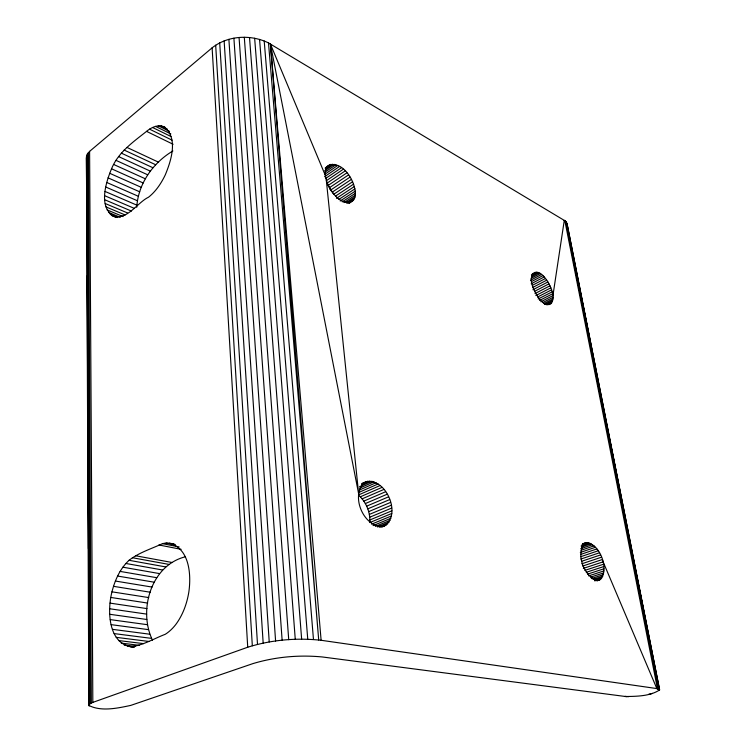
<?xml version="1.0" encoding="UTF-8"?>
<svg xmlns="http://www.w3.org/2000/svg" width="746" height="746" viewBox="0 0 746 746"><rect width="100%" height="100%" fill="white"/><g stroke="black" fill="none" stroke-linecap="round" stroke-linejoin="round"><path stroke-width="1.12" d="M596.987 580.882C612.96 574.849 598.963 537.12 582.579 543.843M382.539 526.844C404.379 516.652 384.367 471.789 362.043 483.427M567.156 225.497L566.494 222.429L564.853 220.741L268.495 42.923C250.815 34.185 227.8 35.454 212.116 47.819L89.604 151.373L87.45 153.844L86.377 158.012L86.909 223.53M380.143 485.515L358.416 495.008C366.1 501.816 370.473 512.297 369.839 522.554L391.79 513.472M552.982 298.978C555.434 290.735 538.043 260.074 531.488 277.624C528.765 285.942 546.743 317.134 552.982 298.978L543.899 303.585M327.214 166.638C318.561 178.63 341.612 213.748 354.49 198.539C359.302 184.682 340.717 154.86 325.321 167.934M152.501 640.199C138.15 610.685 150.655 565.757 185.036 556.861M136.751 207.257C138.131 183.768 152.902 162.861 172.876 150.972M134.131 647.136C108.067 645.682 107.004 611.011 111.965 591.83C114.912 580.155 120.087 568.583 129.058 560.302C138.887 552.6 151.261 548.87 162.46 543.657C166.255 542.631 170.2 543.116 173.958 544.058M115.462 217.245C97.623 208.628 105.634 183.031 111.546 168.801C118.185 152.361 133.198 141.954 146.561 131.371C151.615 127.09 159.271 123.631 165.5 127.566M88.839 705.427L90.173 703.609L92.83 702.396L247.728 647.23C271.302 639.835 296.572 637.625 321.116 640.282L657.468 688.661L659.623 689.938C650.008 696.251 636.86 696.363 625.53 696.512L322.384 656.974C299.146 654.727 275.302 656.853 252.931 663.604L130.755 705.399C117.495 708.215 101.167 711.824 88.839 705.427L86.433 156.585M582.645 566.074L602.162 559.584L656.844 688.567L658.438 688.903L565.794 221.543L564.274 220.396L552.926 295.621L540.85 301.766M585.834 542.715C574.122 551.695 584.724 580.108 599.187 580.183M326.655 166.759L329.49 164.819M325.237 168.223L330.888 164.353M325.853 168.699L332.436 164.176M324.706 170.75L334.105 164.316M324.594 172.457L335.877 164.745M324.557 174.443L337.705 165.463M324.547 176.699L339.579 166.461M325.489 178.564L341.463 167.729M326.412 180.672L343.319 169.23M327.28 182.994L345.137 170.946M346.871 172.848L328.072 185.502L333.732 194.268L352.578 181.763M329.704 187.526L348.513 174.918M331.205 189.689L350.023 177.119M332.548 191.946L351.385 179.413M335.663 195.993L353.585 184.141M336.446 198.333L354.387 186.509M338.908 199.387L354.975 188.831M340.204 200.991L355.338 191.069M342.218 201.858L355.478 193.186M343.999 202.586L355.376 195.163M346.508 202.52L355.049 196.953M346.89 203.49L354.49 198.539M348.951 202.987L353.707 199.891M348.914 203.462L352.718 200.991M532.327 273.847L535.33 272.253M531.413 274.854L536.43 272.206M531.6 275.591L537.614 272.411M531.861 276.57L538.873 272.868M531.171 278.314L540.179 273.568M530.509 280.282L541.521 274.491M531.851 281.41L542.864 275.638M531.189 283.788L544.198 276.98M532.495 285.28L545.503 278.491M532.737 287.452L546.753 280.16M532.914 289.746L547.937 281.951M535.003 291.099L549.028 283.844M534.985 293.57L550.016 285.811M535.842 295.556L550.884 287.816M537.568 297.029L551.62 289.83M538.146 299.015L552.217 291.817M539.572 300.424L552.646 293.756M542.957 302.484L553.038 297.365M544.673 304.517L552.758 300.433M546.296 304.76L552.366 301.701M547.769 304.797L551.816 302.755M549.093 304.61L551.117 303.594M366.193 481.58C348.531 493.32 363.955 529.986 384.647 525.986M361.801 483.856L368.011 481.105M361.661 484.648L369.951 480.974M359.535 486.7L371.956 481.207M359.525 488.182L374.016 481.795M359.535 490.001L376.087 482.718M358.481 492.584L378.138 483.967M360.337 496.808L382.073 487.352M362.146 498.85L383.892 489.441M363.824 501.116L385.579 491.745M365.335 503.569L387.109 494.234M366.659 506.161L388.461 496.864M367.778 508.865L389.599 499.615M368.683 511.635L390.522 502.422M369.345 514.432L391.212 505.256M369.764 517.211L391.659 508.063M369.932 519.934L391.846 510.823M371.583 524.168L391.464 515.971M373.084 525.613L390.895 518.293M375.397 526.406L390.083 520.4M377.476 526.965L389.03 522.247M379.35 527.236L387.761 523.813M381.029 527.208L386.297 525.063M582.533 543.965L584.696 543.209M582.738 544.02L587.074 542.519M581.889 544.86L588.389 542.612M581.106 545.997L589.76 543.004M581.451 547.032L591.177 543.685M580.724 548.72L592.613 544.636M581.069 550.287L594.04 545.848M580.304 552.469L595.439 547.294M580.575 554.483L596.791 548.963M580.78 556.693L598.078 550.828M580.882 559.052L599.271 552.851M581.964 561.188L600.362 555.005M581.833 563.78L601.332 557.262M583.307 568.405L602.843 561.934M584.892 570.373L603.365 564.284M586.309 572.294L603.71 566.587M587.559 574.15L603.887 568.816M588.631 575.903L603.887 570.932M590.608 577.152L603.71 572.909M591.336 578.588L603.355 574.709M592.977 579.474L602.824 576.304M594.469 580.136L602.134 577.665M594.711 580.892L601.285 578.784M597.005 580.677L600.297 579.623M648.526 694.367L652.517 693.388M130.709 646.726C142.934 645.532 153.946 638.576 165.276 634.287C169.323 631.769 172.736 628.393 175.674 624.654C182.761 615.18 186.901 603.784 188.813 592.175C191.349 574.952 189.698 548.646 169.501 543.181M628.729 696.652L624.896 696.428L627.022 696.615M124.2 645.038L135.576 646.409M127.37 646.241L134.205 647.071M121.244 643.127L139.427 645.337M118.558 640.544L143.521 643.63M116.18 637.345L149.023 641.467M114.129 633.596L151.438 638.362M112.441 629.335L149.685 634.203M111.145 624.644L148.323 629.624M110.249 619.609L147.354 624.691M109.774 614.284L146.803 619.497M109.699 608.764L146.664 614.107M110.054 603.122L146.953 608.605M110.809 597.453L147.652 603.066M111.965 591.83L148.743 597.583M113.495 586.328L150.226 592.221M115.388 581.05L152.072 587.074M117.598 576.052L154.254 582.206M120.115 571.408L156.744 577.693M122.885 567.193L159.495 573.59M125.888 563.472L162.479 569.981M129.058 560.302L165.649 566.904M132.368 557.728L168.96 564.405M135.763 555.789L172.373 562.54M158.889 544.972L181.129 549.317M172.867 544.039L175.105 544.477M166.013 543.051L174.918 544.813M162.46 543.657L179.143 546.939M656.844 688.567L659.128 689.192M112.245 215.902C126.848 221.273 137.283 202.474 148.529 197.214C155.895 191.386 161.201 183.357 165.239 174.956C171.198 160.623 178.779 137.413 163.449 126.55M108.496 212.405L120.265 217.319M110.231 214.419L117.728 217.543M107.07 209.887L123.099 216.592M105.979 206.903L125.179 214.979M105.223 203.518L127.585 212.974M104.822 199.779L131.399 211.071M104.766 195.741L134.494 208.451M105.074 191.461L136.882 205.159M105.727 187.004L137.488 200.786M106.715 182.453L138.439 196.319M108.03 177.846L139.716 191.825M109.653 173.277L141.302 187.349M111.546 168.801L143.167 182.975M113.69 164.484L145.293 178.77M116.059 160.39L147.643 174.778M118.605 156.585L150.188 171.076M121.309 153.126L152.883 167.719M124.125 150.058L155.7 164.754M127.006 147.438L158.59 162.218M146.561 131.371L173.119 144.276M149.564 129.161L172.056 140.145M152.557 127.482L170.965 136.509M158.311 125.822L169.575 131.389M155.485 126.363L170.843 133.926M160.977 125.888L167.132 128.927M564.274 220.396L566.494 222.429L659.417 690.376M329.648 188.607L331.653 191.405M325.359 175.459L270.425 44.079L318.701 639.965L268.495 42.923M567.184 224.425L659.623 689.938M566.96 223.399L659.529 689.546M564.853 220.741L657.468 688.661M326.3 180.122L358.649 493.815L270.425 44.079L321.116 640.282M264.205 40.955L313.469 639.49M259.561 39.389L307.753 639.219M254.647 38.242L301.645 639.154M249.528 37.542L295.267 639.313M244.306 37.3L288.721 639.676M239.065 37.524L282.128 640.245M233.899 38.205L275.591 641.019M228.891 39.333L269.231 641.97M224.136 40.89L263.17 643.089M219.706 42.848L257.501 644.357M215.678 45.17L252.325 645.747M212.116 47.819L247.728 647.23M89.604 151.373L92.83 702.396M88.392 152.557L91.338 702.993M87.45 153.844L90.173 703.609M86.797 155.187L89.361 704.224M87.151 275.973L87.655 385.514M87.907 441.455L88.401 548.664M88.681 608.102L89.128 705.986"/></g></svg>
